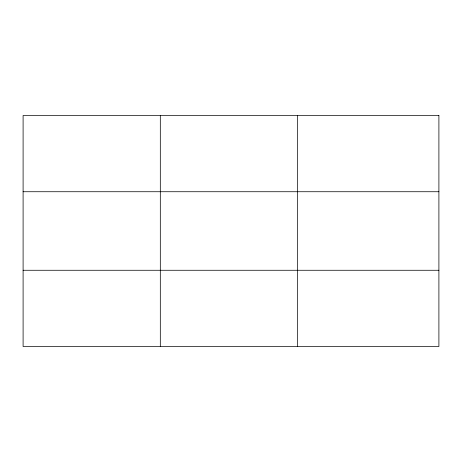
<?xml version="1.0" encoding="UTF-8"?>
<svg xmlns="http://www.w3.org/2000/svg" width="462" height="462" viewBox="0 0 462 462"><rect width="100%" height="100%" fill="white"/><g stroke="black" fill="none" stroke-linecap="round" stroke-linejoin="round"><path stroke-width="0.69" d="M160.314 346.5L160.314 115.5M297.528 346.5L297.528 115.5M23.1 191.73L438.9 191.73M23.1 270.27L438.9 270.27M438.9 115.5L23.1 115.5L23.1 346.5L438.9 346.5L438.9 115.5"/></g></svg>
